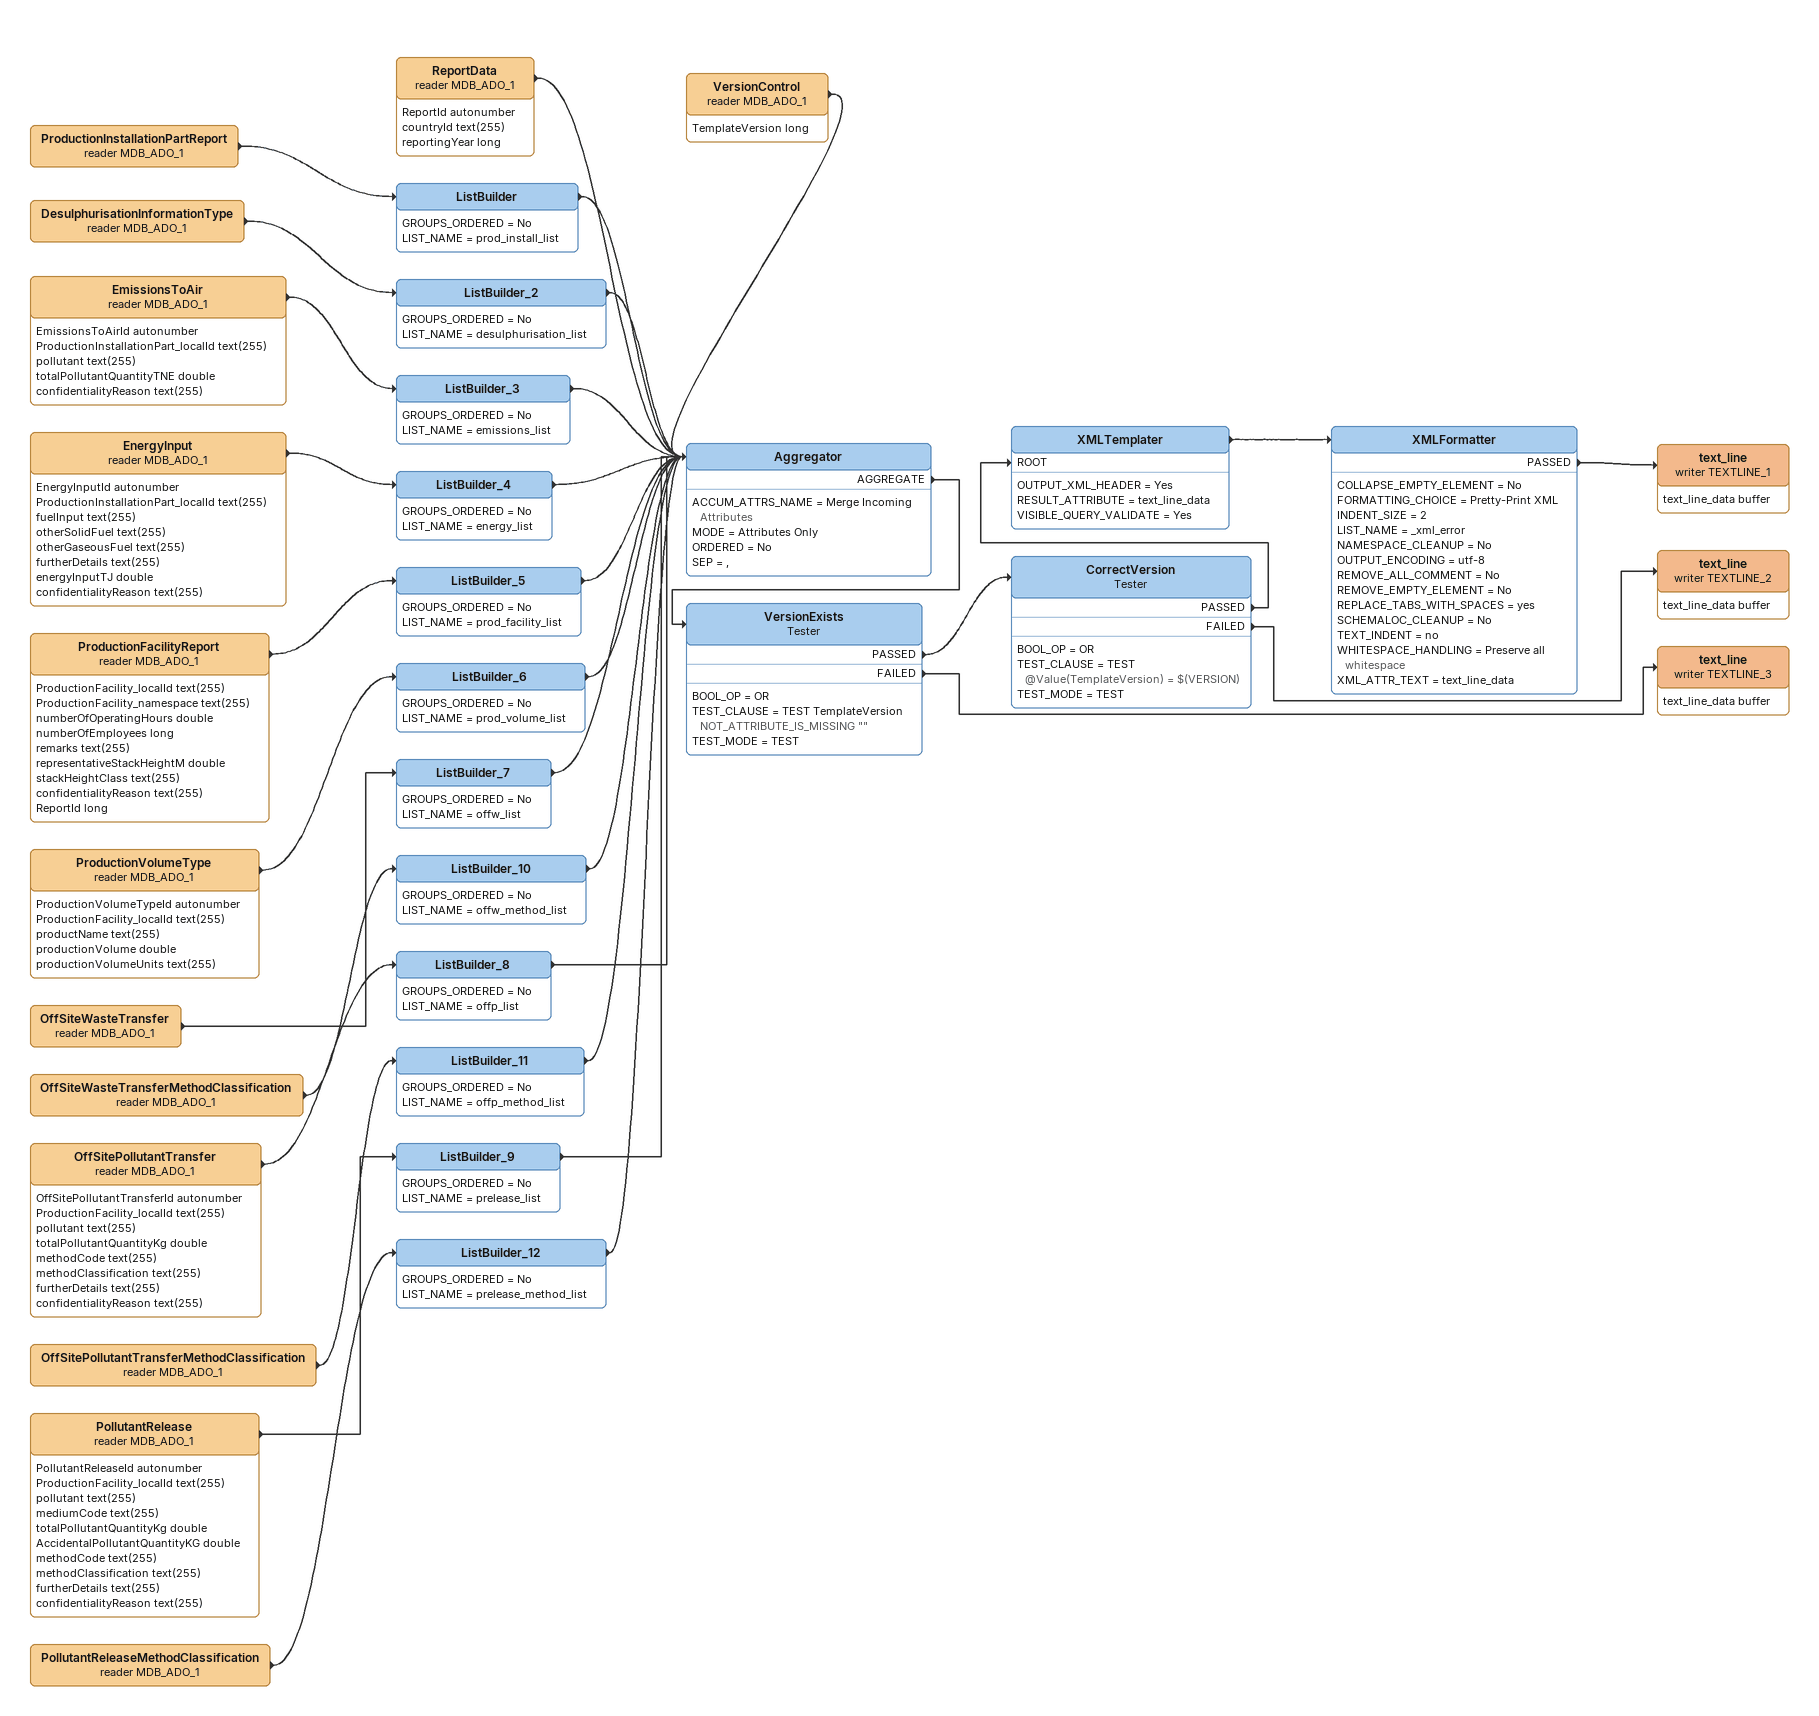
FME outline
ProductionInstallationPartReport (reader MDB_ADO_1)
    -> ListBuilder
ListBuilder
    GROUPS_ORDERED = No
    LIST_NAME = prod_install_list
    -> Aggregator
DesulphurisationInformationType (reader MDB_ADO_1)
    -> ListBuilder_2
ListBuilder_2
    GROUPS_ORDERED = No
    LIST_NAME = desulphurisation_list
    -> Aggregator
EmissionsToAir (reader MDB_ADO_1)
    attributes: EmissionsToAirId autonumber, ProductionInstallationPart_localId text(255), pollutant text(255), totalPollutantQuantityTNE double, confidentialityReason text(255)
    -> ListBuilder_3
ListBuilder_3
    GROUPS_ORDERED = No
    LIST_NAME = emissions_list
    -> Aggregator
EnergyInput (reader MDB_ADO_1)
    attributes: EnergyInputId autonumber, ProductionInstallationPart_localId text(255), fuelInput text(255), otherSolidFuel text(255), otherGaseousFuel text(255), furtherDetails text(255), energyInputTJ double, confidentialityReason text(255)
    -> ListBuilder_4
ListBuilder_4
    GROUPS_ORDERED = No
    LIST_NAME = energy_list
    -> Aggregator
ProductionFacilityReport (reader MDB_ADO_1)
    attributes: ProductionFacility_localId text(255), ProductionFacility_namespace text(255), numberOfOperatingHours double, numberOfEmployees long, remarks text(255), representativeStackHeightM double, stackHeightClass text(255), confidentialityReason text(255), ReportId long
    -> ListBuilder_5
ListBuilder_5
    GROUPS_ORDERED = No
    LIST_NAME = prod_facility_list
    -> Aggregator
ProductionVolumeType (reader MDB_ADO_1)
    attributes: ProductionVolumeTypeId autonumber, ProductionFacility_localId text(255), productName text(255), productionVolume double, productionVolumeUnits text(255)
    -> ListBuilder_6
ListBuilder_6
    GROUPS_ORDERED = No
    LIST_NAME = prod_volume_list
    -> Aggregator
OffSiteWasteTransfer (reader MDB_ADO_1)
    -> ListBuilder_7
ListBuilder_7
    GROUPS_ORDERED = No
    LIST_NAME = offw_list
    -> Aggregator
OffSiteWasteTransferMethodClassification (reader MDB_ADO_1)
    -> ListBuilder_10
ListBuilder_10
    GROUPS_ORDERED = No
    LIST_NAME = offw_method_list
    -> Aggregator
OffSitePollutantTransfer (reader MDB_ADO_1)
    attributes: OffSitePollutantTransferId autonumber, ProductionFacility_localId text(255), pollutant text(255), totalPollutantQuantityKg double, methodCode text(255), methodClassification text(255), furtherDetails text(255), confidentialityReason text(255)
    -> ListBuilder_8
ListBuilder_8
    GROUPS_ORDERED = No
    LIST_NAME = offp_list
    -> Aggregator
OffSitePollutantTransferMethodClassification (reader MDB_ADO_1)
    -> ListBuilder_11
ListBuilder_11
    GROUPS_ORDERED = No
    LIST_NAME = offp_method_list
    -> Aggregator
PollutantRelease (reader MDB_ADO_1)
    attributes: PollutantReleaseId autonumber, ProductionFacility_localId text(255), pollutant text(255), mediumCode text(255), totalPollutantQuantityKg double, AccidentalPollutantQuantityKG double, methodCode text(255), methodClassification text(255), furtherDetails text(255), confidentialityReason text(255)
    -> ListBuilder_9
ListBuilder_9
    GROUPS_ORDERED = No
    LIST_NAME = prelease_list
    -> Aggregator
PollutantReleaseMethodClassification (reader MDB_ADO_1)
    -> ListBuilder_12
ListBuilder_12
    GROUPS_ORDERED = No
    LIST_NAME = prelease_method_list
    -> Aggregator
ReportData (reader MDB_ADO_1)
    attributes: ReportId autonumber, countryId text(255), reportingYear long
    -> Aggregator
VersionControl (reader MDB_ADO_1)
    attributes: TemplateVersion long
    -> Aggregator
Aggregator
    ACCUM_ATTRS_NAME = Merge Incoming Attributes
    MODE = Attributes Only
    ORDERED = No
    SEP = ,
    AGGREGATE -> VersionExists
VersionExists: Tester
    BOOL_OP = OR
    TEST_CLAUSE = TEST TemplateVersion NOT_ATTRIBUTE_IS_MISSING ""
    TEST_MODE = TEST
    PASSED -> CorrectVersion
    FAILED -> text_line (writer TEXTLINE_3)
CorrectVersion: Tester
    BOOL_OP = OR
    TEST_CLAUSE = TEST @Value(TemplateVersion) = $(VERSION)
    TEST_MODE = TEST
    PASSED -> XMLTemplater [ROOT]
    FAILED -> text_line (writer TEXTLINE_2)
XMLTemplater
    OUTPUT_XML_HEADER = Yes
    RESULT_ATTRIBUTE = text_line_data
    VISIBLE_QUERY_VALIDATE = Yes
    -> XMLFormatter
XMLFormatter
    COLLAPSE_EMPTY_ELEMENT = No
    FORMATTING_CHOICE = Pretty-Print XML
    INDENT_SIZE = 2
    LIST_NAME = _xml_error
    NAMESPACE_CLEANUP = No
    OUTPUT_ENCODING = utf-8
    REMOVE_ALL_COMMENT = No
    REMOVE_EMPTY_ELEMENT = No
    REPLACE_TABS_WITH_SPACES = yes
    SCHEMALOC_CLEANUP = No
    TEXT_INDENT = no
    WHITESPACE_HANDLING = Preserve all whitespace
    XML_ATTR_TEXT = text_line_data
    PASSED -> text_line (writer TEXTLINE_1)
text_line (writer TEXTLINE_1)
    attributes: text_line_data buffer
text_line (writer TEXTLINE_2)
    attributes: text_line_data buffer
text_line (writer TEXTLINE_3)
    attributes: text_line_data buffer
